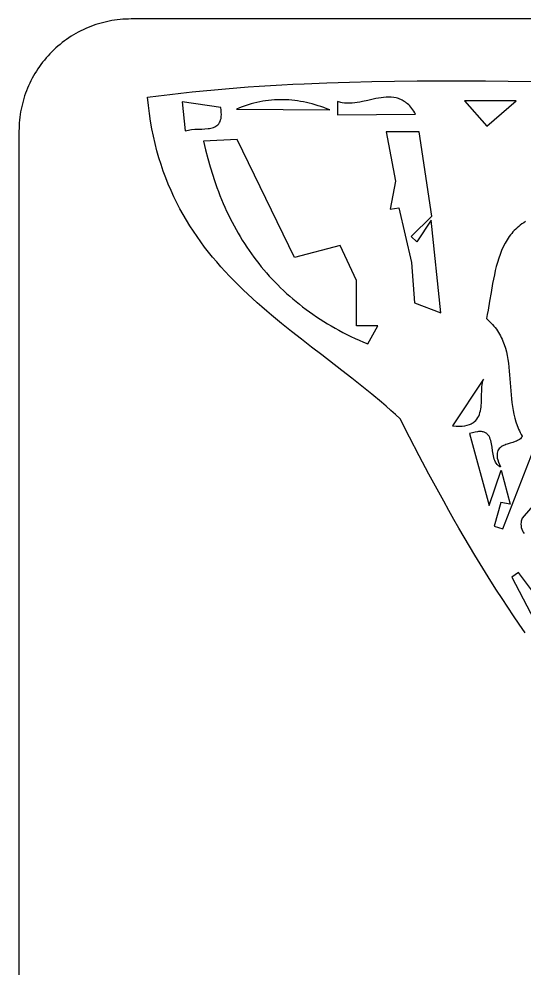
# Model space of a CAD drawing. Header units: metres. Extents: x 0 to 50, y 0 to 50.
# Drawn here: x 0 to 13.51, y 24.6 to 50 of the extents above; entities that cross this region are included whole.
import ezdxf

# ---------------------------------------------------------------- set-up
doc = ezdxf.new("R2010")
doc.units = ezdxf.units.M

msp = doc.modelspace()

# ---------------------------------------------------------------- linework, layer by layer
for points in [[(47, 50), (3, 50), (3, 50), (2.925508, 49.999076), (2.851239, 49.996313), (2.777221, 49.991723), (2.703487, 49.98532), (2.630066, 49.977116), (2.556991, 49.967123), (2.48429, 49.955354), (2.411996, 49.941823), (2.340139, 49.926542), (2.268749, 49.909523), (2.197857, 49.89078), (2.127495, 49.870324), (2.057692, 49.84817), (1.98848, 49.824329), (1.919889, 49.798814), (1.85195, 49.771639), (1.784693, 49.742815), (1.718151, 49.712355), (1.652352, 49.680273), (1.587329, 49.64658), (1.523111, 49.611291), (1.459729, 49.574416), (1.397215, 49.53597), (1.335598, 49.495965), (1.274911, 49.454413), (1.215182, 49.411328), (1.156444, 49.366721), (1.098726, 49.320606), (1.042061, 49.272996), (0.986477, 49.223903), (0.932006, 49.173341), (0.87868, 49.12132), (0.87868, 49.12132), (0.826659, 49.067994), (0.776097, 49.013523), (0.727004, 48.957939), (0.679394, 48.901274), (0.633279, 48.843556), (0.588672, 48.784818), (0.545587, 48.725089), (0.504035, 48.664402), (0.46403, 48.602785), (0.425584, 48.540271), (0.388709, 48.476889), (0.35342, 48.412671), (0.319727, 48.347648), (0.287645, 48.281849), (0.257185, 48.215307), (0.228361, 48.14805), (0.201186, 48.080111), (0.175671, 48.01152), (0.15183, 47.942308), (0.129676, 47.872505), (0.10922, 47.802143), (0.090477, 47.731251), (0.073458, 47.659861), (0.058177, 47.588004), (0.044646, 47.51571), (0.032877, 47.443009), (0.022884, 47.369934), (0.01468, 47.296513), (0.008277, 47.222779), (0.003687, 47.148761), (0.000924, 47.074492), (0, 47), (0, 3)], [(13.541219, 33.576088), (13.38369, 33.80199), (13.228146, 34.029275), (13.074531, 34.257907), (12.922792, 34.487845), (12.772874, 34.719053), (12.624723, 34.951491), (12.478285, 35.185122), (12.333505, 35.419906), (12.190329, 35.655805), (12.048703, 35.892782), (11.908572, 36.130797), (11.769883, 36.369813), (11.632581, 36.60979), (11.496612, 36.850691), (11.361921, 37.092478), (11.228455, 37.335111), (10.964977, 37.822763), (10.705746, 38.313342), (10.450326, 38.806541), (10.198284, 39.302053), (10.198284, 39.302053), (10.074864, 39.415104), (9.949921, 39.526873), (9.823558, 39.637454), (9.695875, 39.746942), (9.436954, 39.963019), (9.173966, 40.175862), (8.907719, 40.386232), (8.63902, 40.594888), (8.097499, 41.010092), (7.826292, 41.218159), (7.555865, 41.427549), (7.287026, 41.639021), (7.020582, 41.853333), (6.757341, 42.071246), (6.627175, 42.18179), (6.498112, 42.293518), (6.370254, 42.406526), (6.243701, 42.520909), (6.118556, 42.636762), (5.994918, 42.754178), (5.872888, 42.873254), (5.752568, 42.994084), (5.634059, 43.116764), (5.517461, 43.241387), (5.402876, 43.36805), (5.290405, 43.496846), (5.180148, 43.627871), (5.072206, 43.761219), (4.966681, 43.896986), (4.863673, 44.035267), (4.763284, 44.176156), (4.665614, 44.319748), (4.570765, 44.466138), (4.478837, 44.615422), (4.389931, 44.767693), (4.304148, 44.923048), (4.22159, 45.08158), (4.142357, 45.243385), (4.066551, 45.408558), (3.994271, 45.577193), (3.92562, 45.749385), (3.860698, 45.92523), (3.799606, 46.104822), (3.742446, 46.288256), (3.689317, 46.475628), (3.640322, 46.667031), (3.59556, 46.862561), (3.555134, 47.062313), (3.519143, 47.266382), (3.48769, 47.474862), (3.460875, 47.687849), (3.438799, 47.905437), (3.438799, 47.905437), (3.736265, 47.944501), (4.034057, 47.981292), (4.33217, 48.015874), (4.630597, 48.04831), (4.929331, 48.078661), (5.228364, 48.106991), (5.527692, 48.133362), (5.827307, 48.157838), (6.127202, 48.180481), (6.427371, 48.201353), (6.727808, 48.220518), (7.028505, 48.238039), (7.329456, 48.253977), (7.630655, 48.268396), (8.233768, 48.292928), (8.837793, 48.312136), (9.442675, 48.326523), (10.048362, 48.33659), (10.654801, 48.342839), (11.261939, 48.345774), (11.869724, 48.345895), (12.478103, 48.343705), (13.087022, 48.339705), (14.306271, 48.328288)], [(4.362254, 47.778803), (4.446936, 47.007191), (4.446936, 47.007191), (4.488431, 47.018579), (4.530964, 47.0278), (4.574355, 47.035122), (4.618422, 47.040815), (4.707868, 47.048385), (4.79786, 47.052662), (4.886957, 47.055793), (4.973715, 47.05993), (5.056694, 47.06722), (5.096316, 47.07272), (5.134452, 47.079815), (5.170922, 47.088772), (5.205546, 47.099862), (5.238144, 47.113353), (5.268535, 47.129513), (5.296539, 47.148612), (5.321977, 47.170917), (5.344667, 47.196697), (5.36443, 47.226222), (5.381085, 47.25976), (5.394452, 47.29758), (5.40435, 47.33995), (5.410601, 47.387139), (5.413022, 47.439416), (5.411435, 47.497049), (5.405659, 47.560307), (5.395513, 47.62946), (4.362254, 47.778803)], [(5.817782, 47.585794), (8.311769, 47.567219), (8.311769, 47.567219), (8.233783, 47.597991), (8.155799, 47.627039), (8.077819, 47.654339), (7.999842, 47.679871), (7.921868, 47.703611), (7.843896, 47.725537), (7.765928, 47.745627), (7.687963, 47.763859), (7.610001, 47.78021), (7.532042, 47.794657), (7.454086, 47.807179), (7.376134, 47.817753), (7.298184, 47.826357), (7.220238, 47.832969), (7.142295, 47.837565), (7.064355, 47.840125), (6.986419, 47.840625), (6.908486, 47.839043), (6.830556, 47.835357), (6.752629, 47.829544), (6.674706, 47.821583), (6.596786, 47.81145), (6.51887, 47.799124), (6.440957, 47.784582), (6.363048, 47.767802), (6.285142, 47.748761), (6.20724, 47.727437), (6.129341, 47.703808), (6.051446, 47.677852), (5.973554, 47.649546), (5.895666, 47.618867), (5.817782, 47.585794)], [(8.51881, 47.432195), (10.610926, 47.448877), (10.610926, 47.448877), (10.585684, 47.492243), (10.559926, 47.533009), (10.533667, 47.571243), (10.506918, 47.607012), (10.479695, 47.640385), (10.45201, 47.671427), (10.423876, 47.700207), (10.395307, 47.726793), (10.366317, 47.751251), (10.336919, 47.77365), (10.307126, 47.794057), (10.276951, 47.812539), (10.246409, 47.829163), (10.215513, 47.843998), (10.184276, 47.857111), (10.152711, 47.868569), (10.120832, 47.87844), (10.088652, 47.886791), (10.023444, 47.899204), (9.957195, 47.906348), (9.890012, 47.908762), (9.822002, 47.906988), (9.753272, 47.901564), (9.683931, 47.893031), (9.614086, 47.881929), (9.543843, 47.868797), (9.473312, 47.854175), (9.331809, 47.822624), (9.190437, 47.791594), (9.120069, 47.777625), (9.050056, 47.765405), (8.980505, 47.755476), (8.911525, 47.748377), (8.843221, 47.744648), (8.775703, 47.744828), (8.709076, 47.749459), (8.64345, 47.759079), (8.611045, 47.76593), (8.57893, 47.77423), (8.547119, 47.784047), (8.515625, 47.79545), (8.51881, 47.432195)], [(11.918837, 47.81291), (12.518418, 47.135964), (13.299509, 47.81291), (11.918837, 47.81291)], [(4.936615, 46.733982), (4.936615, 46.733982), (4.99078, 46.498689), (5.049772, 46.267286), (5.113646, 46.039808), (5.182457, 45.816288), (5.218729, 45.706022), (5.256256, 45.59676), (5.295044, 45.488503), (5.335099, 45.381258), (5.376429, 45.275028), (5.41904, 45.169817), (5.462938, 45.065629), (5.508131, 44.962469), (5.554624, 44.860342), (5.602426, 44.75925), (5.651543, 44.6592), (5.70198, 44.560194), (5.753746, 44.462237), (5.806847, 44.365333), (5.861289, 44.269487), (5.917079, 44.174702), (5.974224, 44.080984), (6.032731, 43.988336), (6.092606, 43.896763), (6.153856, 43.806268), (6.216488, 43.716857), (6.280509, 43.628532), (6.345925, 43.5413), (6.412743, 43.455163), (6.480969, 43.370126), (6.550611, 43.286193), (6.621676, 43.203369), (6.694169, 43.121657), (6.768097, 43.041063), (6.843468, 42.96159), (6.920288, 42.883243), (6.998564, 42.806025), (7.078302, 42.729941), (7.15951, 42.654996), (7.242193, 42.581193), (7.326359, 42.508537), (7.412015, 42.437032), (7.499166, 42.366682), (7.58782, 42.297491), (7.677984, 42.229465), (7.769664, 42.162606), (7.862867, 42.09692), (7.9576, 42.03241), (8.053869, 41.969081), (8.151681, 41.906937), (8.251044, 41.845982), (8.351962, 41.786221), (8.454444, 41.727658), (8.558497, 41.670296), (8.664125, 41.614141), (8.771338, 41.559196), (8.88014, 41.505467), (8.99054, 41.452956), (9.102543, 41.401668), (9.216156, 41.351608), (9.331387, 41.302779), (9.602575, 41.785459), (9.023879, 41.785459), (9.023879, 43.004728), (8.587605, 43.942182), (7.370272, 43.615566), (5.834135, 46.773695), (4.936615, 46.733982)], [(9.823767, 46.981538), (10.071112, 45.664179), (9.927096, 44.912092), (10.161364, 44.946301), (10.498197, 43.485372), (10.578309, 42.401953), (11.286094, 42.133482), (11.03006, 44.616579), (10.645512, 44.039758), (10.493627, 44.175656), (11.04166, 44.723688), (10.707968, 46.981538), (9.823767, 46.981538)], [(13.549367, 44.576122), (13.501217, 44.546728), (13.454934, 44.515872), (13.410474, 44.483592), (13.367788, 44.449923), (13.326832, 44.414904), (13.287557, 44.378571), (13.249917, 44.34096), (13.213865, 44.302109), (13.179355, 44.262054), (13.14634, 44.220832), (13.114774, 44.17848), (13.084609, 44.135035), (13.055799, 44.090534), (13.028297, 44.045013), (13.002057, 43.998509), (12.953175, 43.9027), (12.908779, 43.803402), (12.868496, 43.70091), (12.831952, 43.595518), (12.798774, 43.48752), (12.768587, 43.377211), (12.74102, 43.264887), (12.715698, 43.15084), (12.692247, 43.035367), (12.670295, 42.918761), (12.629391, 42.683331), (12.589999, 42.446906), (12.54913, 42.211843), (12.527208, 42.095558), (12.503796, 41.980499), (12.503796, 41.980499), (12.548136, 41.942292), (12.590232, 41.903301), (12.630148, 41.863548), (12.667945, 41.823052), (12.703689, 41.781836), (12.737443, 41.73992), (12.769269, 41.697325), (12.799232, 41.654074), (12.827394, 41.610186), (12.853821, 41.565684), (12.878574, 41.520588), (12.901717, 41.474919), (12.923314, 41.428699), (12.943429, 41.381949), (12.979464, 41.286943), (13.01033, 41.190071), (13.036535, 41.091502), (13.058586, 40.991405), (13.076992, 40.88995), (13.092259, 40.787306), (13.104897, 40.683643), (13.115412, 40.57913), (13.124312, 40.473937), (13.139301, 40.262186), (13.153924, 40.049746), (13.162369, 39.943691), (13.172245, 39.837973), (13.184062, 39.732759), (13.198326, 39.628221), (13.215545, 39.524527), (13.236228, 39.421846), (13.260882, 39.320349), (13.290015, 39.220204), (13.324134, 39.121582), (13.343222, 39.072894), (13.363748, 39.02465), (13.385774, 38.976871), (13.409364, 38.929579), (13.434581, 38.882795), (13.46149, 38.836539), (13.46149, 38.836539), (13.450092, 38.811171), (13.434586, 38.78846), (13.415341, 38.768138), (13.392724, 38.749937), (13.367103, 38.733588), (13.338847, 38.718822), (13.308323, 38.705371), (13.275898, 38.692967), (13.206823, 38.670224), (13.134563, 38.648445), (13.062064, 38.625481), (13.026645, 38.612884), (12.99227, 38.599186), (12.959306, 38.584117), (12.928123, 38.56741), (12.899087, 38.548795), (12.872568, 38.528005), (12.848932, 38.504771), (12.828549, 38.478825), (12.811785, 38.449897), (12.799009, 38.417719), (12.790589, 38.382024), (12.786893, 38.342542), (12.788289, 38.299005), (12.795144, 38.251144), (12.807827, 38.198691), (12.826706, 38.141377), (12.852149, 38.078934), (12.884523, 38.011094), (12.884523, 38.011094), (12.865378, 38.019493), (12.847495, 38.029106), (12.83082, 38.039881), (12.815304, 38.051769), (12.787538, 38.078681), (12.763784, 38.109441), (12.743629, 38.143648), (12.726661, 38.180902), (12.712467, 38.2208), (12.700634, 38.262941), (12.690749, 38.306925), (12.682399, 38.35235), (12.668657, 38.44592), (12.656104, 38.54044), (12.641439, 38.632702), (12.632282, 38.676984), (12.621359, 38.719497), (12.608257, 38.759841), (12.592563, 38.797615), (12.573865, 38.832417), (12.551749, 38.863846), (12.525804, 38.891502), (12.511266, 38.903789), (12.495616, 38.914982), (12.478801, 38.925032), (12.460772, 38.933887), (12.441475, 38.941498), (12.42086, 38.947814), (12.398874, 38.952785), (12.375467, 38.956362), (12.350586, 38.958494), (12.32418, 38.959131), (12.296198, 38.958223), (12.266587, 38.955719), (12.202275, 38.945725), (12.130831, 38.928748), (12.051842, 38.904386), (12.578611, 36.982596), (12.89938, 37.926914), (13.136791, 37.016839), (12.885161, 37.062565), (12.709088, 36.43019), (12.941219, 36.359041), (13.758112, 38.443147)], [(12.421628, 40.360943), (11.598416, 39.108495), (11.598416, 39.108495), (11.691865, 39.102538), (11.777408, 39.101848), (11.855401, 39.106189), (11.926195, 39.115326), (11.990145, 39.129022), (12.047604, 39.147041), (12.07401, 39.157599), (12.098926, 39.169149), (12.122396, 39.181662), (12.144464, 39.195109), (12.165175, 39.20946), (12.184572, 39.224686), (12.219604, 39.257644), (12.249913, 39.293746), (12.275852, 39.332758), (12.297776, 39.374444), (12.316038, 39.418568), (12.330992, 39.464894), (12.34299, 39.513186), (12.352387, 39.563209), (12.359537, 39.614727), (12.364792, 39.667505), (12.368507, 39.721306), (12.372729, 39.831035), (12.375032, 39.942029), (12.378245, 40.052403), (12.385196, 40.160271), (12.390958, 40.212675), (12.398714, 40.263746), (12.40882, 40.313247), (12.421628, 40.360943)], [(14.129124, 37.418996), (13.456535, 36.641723), (13.456535, 36.641723), (13.447303, 36.613798), (13.439841, 36.586565), (13.434087, 36.56), (13.429977, 36.534082), (13.426431, 36.484099), (13.428694, 36.43644), (13.436256, 36.390928), (13.448607, 36.347386), (13.465236, 36.305639), (13.485634, 36.265509), (13.509291, 36.226822)], [(13.9784, 34.367854), (13.366019, 35.184361), (13.182937, 35.065128), (14.879381, 31.823306)]]:
    msp.add_lwpolyline(points)

doc.saveas('drawing.dxf')
